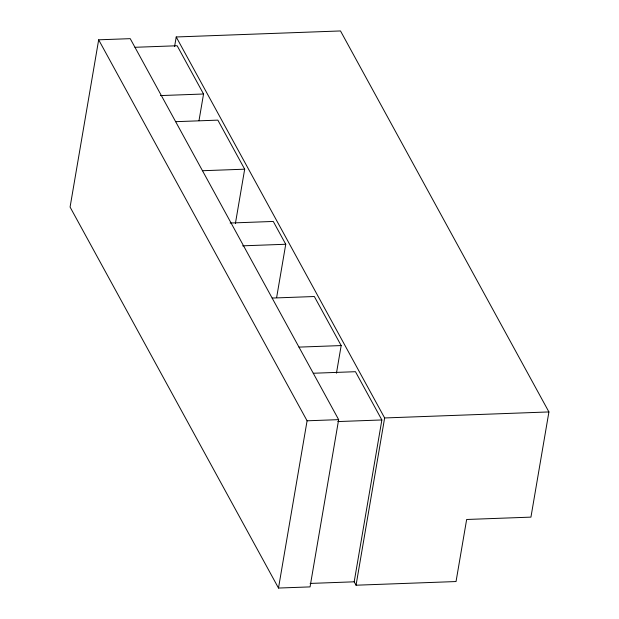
<?xml version="1.0" encoding="UTF-8"?>
<svg xmlns="http://www.w3.org/2000/svg" width="619" height="619" viewBox="0 0 619 619"><rect width="100%" height="100%" fill="white"/><g stroke="black" fill="none" stroke-linecap="round" stroke-linejoin="round"><path stroke-width="0.93" d="M98.669 39.809L70.079 207.063L278.496 588.05L310.057 586.897L338.647 419.643L130.23 38.657L98.669 39.809L307.086 420.796L278.496 588.05M174.597 46.471L176.222 36.97L340.504 30.95L548.921 411.937L530.94 517.128L466.649 519.48L456.041 581.543L356.049 585.21L354.192 581.814L381.861 419.953L355.461 371.702L313.307 373.249M198.993 120.666L203.55 94.003L177.158 45.752L134.996 47.292M235.406 223.459L244.683 169.188L217.849 120.132L175.688 121.68M276.631 297.577L285.746 244.257L273.273 221.447L230.152 223.033M336.45 373.18L341.17 345.572L314.336 296.516L272.174 298.064M356.049 585.21L384.639 417.957L176.222 36.97M160.437 95.581L203.55 94.003M202.521 170.728L244.683 169.188M242.625 245.836L285.746 244.257M299.008 347.112L341.17 345.572M307.086 420.796L338.647 419.643M384.639 417.957L548.921 411.937M337.781 421.57L381.861 419.953M310.119 583.431L354.192 581.814"/></g></svg>
